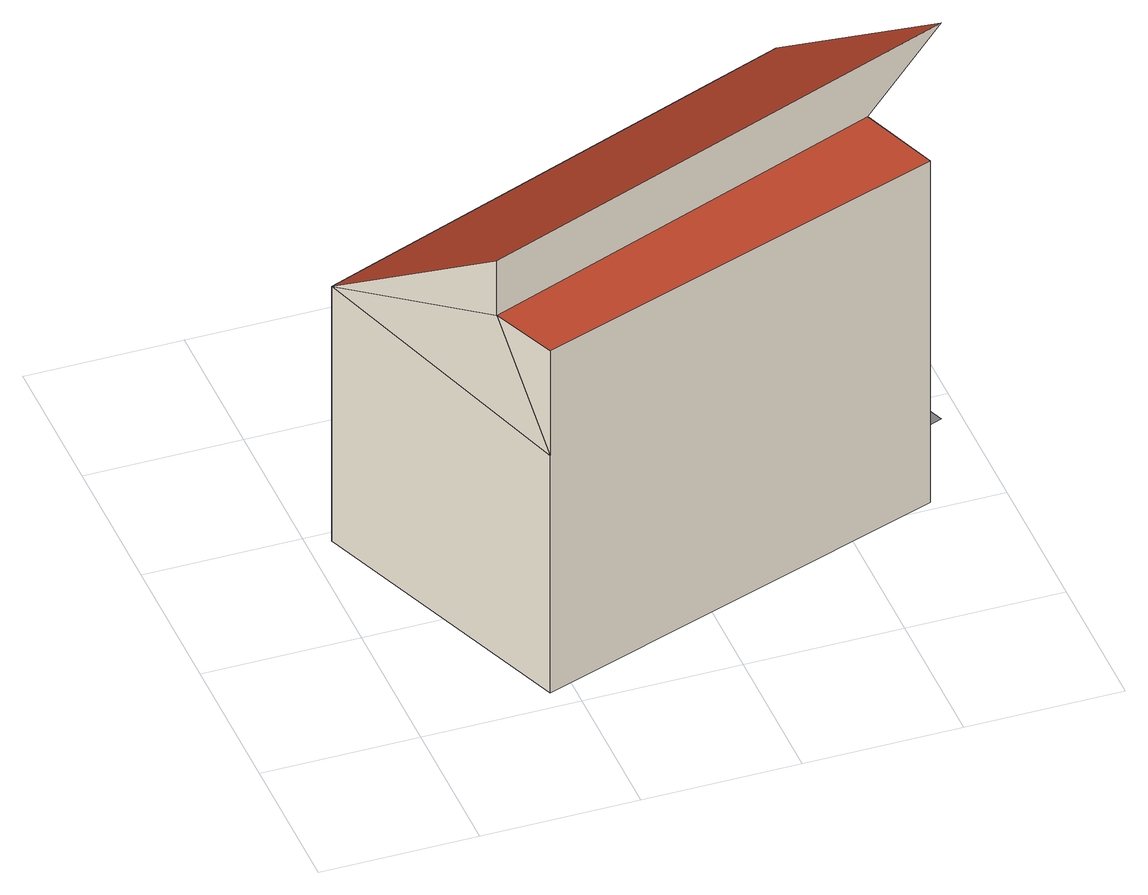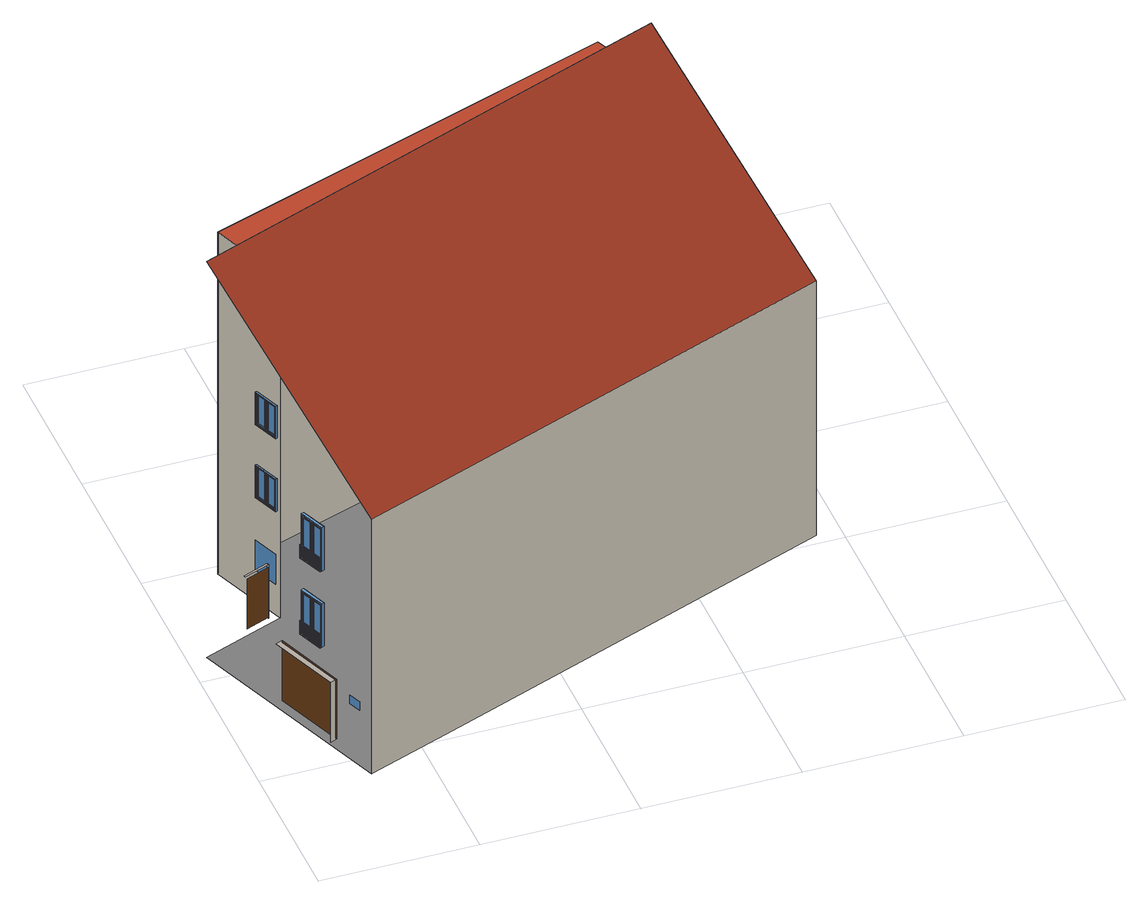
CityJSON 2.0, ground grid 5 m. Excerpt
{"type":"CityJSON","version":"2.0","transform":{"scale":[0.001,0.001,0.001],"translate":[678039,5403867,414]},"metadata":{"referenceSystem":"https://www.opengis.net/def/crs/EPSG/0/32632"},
"CityObjects":{
"building1":{"type":"Building","attributes":{"name":"building","dataAvailable":"Sufficient","opendrive_identifier_modelDate":"13-06-17","opendrive_identifier_modelName":"892_SAVe_Ingolstadt","opendrive_identifier_modelVendor":"3D Mapping Solutions","opendrive_identifier_roadObjectName":"building","opendrive_identifier_sourceFileName":"2019-11-29_SAVe_Ingolstadt_Prio5","opendrive_roadObject_dynamic":"false","opendrive_roadObject_orientation":"none","opendrive_roadObject_type":"BUILDING","opendrive_road_length":"211.9635830812","opendrive_road_rule":"RIGHTHANDTRAFFIC","measuredHeight":15.26},"children":["building1-1","building1-2","building1-3"],"geometry":[{"type":"MultiSurface","lod":"3","boundaries":[[[0,1,2]],[[2,3,4,5]],[[0,2,5]],[[5,6,0]],[[7,8,0,6]],[[7,6,5,4,9]],[[10,2,1,11,12]],[[11,1,0,8]],[[3,13,14,15,16,17,9,4]],[[13,3,2,10,18,12,15,14]],[[19,20,21,22]],[[23,24,25,26]],[[27,28,29,30],[31,32,20,19,33,34,35,36]],[[37,38,39,40],[41,42,24,23,43,44,45,46]],[[20,32,47,21]],[[24,42,48,25]],[[32,31,34,33]],[[42,41,44,43]],[[33,19,22,49]],[[43,23,26,50]],[[21,47,49,22],[51,52,53,54]],[[25,48,50,26],[55,56,57,58]],[[59,60,30,29]],[[61,62,40,39]],[[33,49,47,32]],[[43,50,48,42]],[[31,63,64,34]],[[41,65,66,44]],[[31,36,67,63]],[[41,46,68,65]],[[35,34,64,69]],[[45,44,66,70]],[[67,69,64,63],[71,72,73,74]],[[68,70,66,65],[75,76,77,78]],[[52,51,79,80]],[[56,55,81,82]],[[36,35,69,67]],[[46,45,70,68]],[[53,52,80,83]],[[57,56,82,84]],[[29,28,85,59]],[[39,38,86,61]],[[87,88,89,90]],[[91,92,93,94]],[[74,71,95,96]],[[78,75,97,98]],[[83,99,79,80]],[[84,100,81,82]],[[101,88,87,102],[83,99,79,80]],[[103,92,91,104],[84,100,81,82]],[[27,30,60,105]],[[37,40,62,106]],[[71,72,107,95]],[[75,76,108,97]],[[88,101,109,89]],[[92,103,110,93]],[[105,85,28,27]],[[106,86,38,37]],[[73,74,96,111]],[[77,78,98,112]],[[102,87,90,113]],[[104,91,94,114]],[[72,73,111,107]],[[76,77,112,108]],[[101,102,113,109]],[[103,104,114,110]],[[115,116,117,118],[107,111,96,95]],[[119,120,121,122],[108,112,98,97]],[[95,107,111,96]],[[97,108,112,98]],[[118,117,123,124]],[[122,121,125,126]],[[105,85,59,60],[89,109,123,127,128,124,113,90]],[[106,86,61,62],[93,110,125,129,130,126,114,94]],[[131,132,133,134]],[[124,123,109,113]],[[126,125,110,114]],[[117,116,127,123]],[[121,120,129,125]],[[115,118,124,128]],[[119,122,126,130]],[[116,115,128,127]],[[120,119,130,129]],[[17,135,8,7,9],[105,60,59,85],[134,133,132,131],[62,61,86,106]],[[136,137,138,139]],[[138,140,141,139]],[[142,143,144,145]],[[146,147,148,149]],[[150,149,148,151]],[[152,153,154,155]],[[156,157,158,159]],[[160,161,162,163]],[[164,165,166,167],[168,169,157,156,170,171,172,173]],[[174,175,176,177],[178,179,161,160,180,181,182,183]],[[157,169,184,158]],[[161,179,185,162]],[[169,168,171,170]],[[179,178,181,180]],[[170,156,159,186]],[[180,160,163,187]],[[158,184,186,159],[188,189,190,191]],[[162,185,187,163],[192,193,194,195]],[[196,197,167,166]],[[198,199,177,176]],[[170,186,184,169]],[[180,187,185,179]],[[168,200,201,171]],[[178,202,203,181]],[[204,146,149,150]],[[168,173,205,200]],[[178,183,206,202]],[[172,171,201,207]],[[182,181,203,208]],[[205,207,201,200],[209,210,211,212]],[[206,208,203,202],[213,214,215,216]],[[189,188,217,218]],[[193,192,219,220]],[[173,172,207,205]],[[190,189,218,221]],[[194,193,220,222]],[[166,165,223,196]],[[176,175,224,198]],[[225,226,227,228]],[[229,230,231,232]],[[212,209,233,234]],[[216,213,235,236]],[[221,237,217,218]],[[222,238,219,220]],[[239,226,225,240],[221,237,217,218]],[[241,230,229,242],[222,238,219,220]],[[164,167,197,243]],[[174,177,199,244]],[[245,196,246,247]],[[248,249,250,251]],[[252,253,254,255]],[[256,198,257,258]],[[209,210,259,233]],[[213,214,260,235]],[[226,239,261,227]],[[230,241,262,231]],[[211,212,234,263]],[[215,216,236,264]],[[240,225,228,265]],[[242,229,232,266]],[[239,240,265,261]],[[241,242,266,262]],[[267,268,269,270],[259,263,234,233]],[[271,272,273,274],[260,264,236,235]],[[233,259,263,234]],[[235,260,264,236]],[[270,269,275,276]],[[274,273,277,278]],[[243,223,196,197],[227,261,275,279,280,276,265,228]],[[244,224,198,199],[231,262,277,281,282,278,266,232]],[[276,275,261,265]],[[278,277,262,266]],[[269,268,279,275]],[[273,272,281,277]]],"semantics":{"surfaces":[{"type":"WallSurface"},{"type":"RoofSurface"},{"type":"GroundSurface"},{"type":"Window"},{"type":"OuterCeilingSurface"},{"type":"Door"}],"values":[0,0,0,0,1,0,1,0,2,0,3,3,3,3,3,3,3,3,3,3,3,3,3,3,3,3,3,3,3,3,3,3,3,3,3,3,3,3,3,3,3,3,3,3,3,3,3,3,3,3,3,3,3,3,3,3,3,3,3,3,3,3,3,3,3,3,3,3,3,3,3,3,3,3,3,3,3,3,3,3,3,3,3,0,0,4,5,5,0,3,3,3,3,3,3,3,3,3,3,3,3,3,3,3,3,3,3,3,4,3,3,3,3,3,3,3,3,3,3,3,3,3,3,3,3,3,3,3,3,3,3,3,0,0,0,0,3,3,3,3,3,3,3,3,3,3,3,3,3,3,3,3,3,3,3,3,3,3]}}]},
"building1-1":{"type":"BuildingInstallation","parents":["building1"],"geometry":[{"type":"MultiSurface","lod":"3","boundaries":[[[283,284,285,286]],[[287,288,289,290,291,292,283,286,293,294,295,296],[297,298,299,300,301,302,303,304,305,306]],[[286,285,307,293]],[[285,284,308,307]],[[295,251,309,296]],[[309,251,250,310]],[[294,250,251,295]],[[311,245,247,312]],[[313,314,315,316]],[[317,318,319,320]],[[321,322,323,324]],[[317,318,325,326,327,328,329,330,331,332,333,334]],[[335,336,337,338,339,340,341,342,343,344,345,346]],[[347,348,349,350]],[[351,352,353,354]],[[355,356,357,358]],[[359,343,342,360]],[[361,362,363,364,365,366,367,368,369,370,371,372]],[[373,374,375,376]],[[377,315,314,378,379,380,381,382,383,384,385,386]],[[387,337,336,388]],[[389,390,391,392]],[[393,383,382,394]],[[395,396,397,355,358,398,399,400,401,321,324,402]],[[403,331,330,404]],[[405,406,407,403,404,408,409,410,411,412,319,320]],[[413,323,322,414,415,416,417,357,356,418,419,420]],[[412,325,318,319]],[[404,408,329,330]],[[421,422,423,347,350,424,425,426,427,389,392,428]],[[429,346,345,430]],[[306,431,432,297],[433,434,435,436],[376,375,374,373]],[[427,389,337,338]],[[411,412,437,438]],[[289,245,311,439,440,223,441,290]],[[395,396,333,334]],[[442,443,419,420]],[[444,437,438,445]],[[395,420,419,396]],[[305,304,303,302,301,300,299,446,431,306],[330,329,408,404]],[[447,442,448,449]],[[450,440,439,451],[431,446,452,432]],[[293,307,308,450,451,310,250,294]],[[453,454,455,447]],[[292,456,223,440,450,308,284,283]],[[296,309,310,451,439,311,312,287]],[[405,334,333,406]],[[457,458,459,460]],[[461,427,426,462]],[[385,386,433,436]],[[445,406,333,396,419,443,455,454,371,430,345,422,459,458,385,436,435,378,463,461,427,338,464,364,465,466,467,414,401,326,411,438]],[[436,435,434,433]],[[314,378,435,434]],[[405,406,445,444]],[[468,359,369,370]],[[379,469,470,380]],[[471,351,356,418]],[[430,345,344,468]],[[339,472,473,340]],[[443,455,474,471]],[[462,475,470,469]],[[476,370,369,477]],[[473,472,365,366]],[[383,393,478,384]],[[441,223,456,479]],[[454,371,370,476]],[[290,441,479,291]],[[476,477,352,474]],[[462,426,425,475]],[[406,333,332,407]],[[458,385,384,478]],[[423,347,343,344]],[[365,480,481,366]],[[482,483,415,416]],[[475,425,424,484]],[[366,481,485,367]],[[383,384,486,487]],[[380,470,488,381]],[[416,399,398,417]],[[343,359,468,344]],[[425,426,339,340]],[[348,347,423,489]],[[422,459,489,423]],[[409,328,327,410]],[[340,473,490,341]],[[471,474,352,351]],[[399,400,327,328]],[[397,418,356,355]],[[409,410,491,492]],[[328,409,408,329]],[[481,480,493,494]],[[437,412,325,321,322,495,496,497,363,387,337,389,390,313,314,434,433,386,457,460,421,346,429,372,453,447,442,420,395,334,405,444]],[[407,332,331,403]],[[478,393,348,489]],[[482,494,493,483]],[[396,419,418,397]],[[397,355,331,332]],[[399,416,415,400]],[[494,482,498,499]],[[491,410,327,400,415,483,493,480,365,472,339,426,462,469,379,500,486,384,478,489,423,344,468,370,476,474,471,418,397,332,407,501]],[[421,422,345,346]],[[463,313,390,461]],[[407,403,502,501]],[[460,421,428,503]],[[379,380,504,500]],[[385,458,457,386]],[[326,411,410,327]],[[502,403,331,355,356,351,352,477,369,359,343,347,348,393,383,487,504,380,470,475,425,340,473,366,481,494,482,416,399,328,409,492]],[[467,495,322,414]],[[401,321,325,326]],[[291,479,456,292]],[[466,467,483,493]],[[455,443,442,447]],[[390,389,427,461]],[[429,430,371,372]],[[465,497,496,466]],[[465,364,363,497]],[[459,422,421,460]],[[420,395,402,413]],[[378,463,469,379]],[[464,338,337,387]],[[298,297,432,452],[320,319,318,317]],[[467,466,496,495]],[[372,453,505,361]],[[334,405,320,317]],[[314,313,463,378]],[[453,372,371,454]],[[325,412,411,326]],[[364,465,480,365]],[[414,401,400,415]],[[322,321,401,414]],[[464,387,363,364]],[[346,429,506,335]],[[338,464,472,339]],[[386,457,507,377]],[[298,452,446,299],[445,438,437,444]],[[477,369,368,508]],[[457,458,478,393,394,488,470,469,463,313,316,507]],[[503,391,390,461,462,475,484,349,348,489,459,460]],[[442,443,471,351,354,498,482,483,467,495,509,448]],[[429,430,468,359,360,490,473,472,464,387,388,506]],[[449,510,496,466,493,494,499,353,352,474,455,447]],[[497,363,362,511]],[[453,454,476,477,508,485,481,480,465,497,511,505]],[[495,496,510,509]],[[288,247,245,289]],[[287,312,247,288]]]}]},
"building1-2":{"type":"BuildingInstallation","attributes":{"@cityeditor:layer":"Unclassified.LoD3"},"parents":["building1"],"geometry":[{"type":"MultiSurface","lod":"3","boundaries":[[[512,513,514,515]],[[516,517,518,519,520,521,512,515,522,523,524,525],[526,527,528,529,530,531,532,533,534,535]],[[515,514,536,522]],[[514,513,537,536]],[[524,255,538,525]],[[538,255,254,539]],[[523,254,255,524]],[[540,256,258,541]],[[542,543,544,545]],[[546,547,548,549]],[[550,551,552,553]],[[546,547,554,555,556,557,558,559,560,561,562,563]],[[564,565,566,567,568,569,570,571,572,573,574,575]],[[576,577,578,579]],[[580,581,582,583]],[[584,585,586,587]],[[588,572,571,589]],[[590,591,592,593,594,595,596,597,598,599,600,601]],[[602,603,604,605]],[[606,544,543,607,608,609,610,611,612,613,614,615]],[[616,566,565,617]],[[618,619,620,621]],[[622,612,611,623]],[[624,625,626,584,587,627,628,629,630,550,553,631]],[[632,560,559,633]],[[634,635,636,632,633,637,638,639,640,641,548,549]],[[642,552,551,643,644,645,646,586,585,647,648,649]],[[641,554,547,548]],[[633,637,558,559]],[[650,651,652,576,579,653,654,655,656,618,621,657]],[[658,575,574,659]],[[535,660,661,526],[662,663,664,665],[605,604,603,602]],[[656,618,566,567]],[[640,641,666,667]],[[518,256,540,668,669,224,670,519]],[[624,625,562,563]],[[671,672,648,649]],[[673,666,667,674]],[[624,649,648,625]],[[534,533,532,531,530,529,528,675,660,535],[559,558,637,633]],[[676,671,677,678]],[[679,669,668,680],[660,675,681,661]],[[522,536,537,679,680,539,254,523]],[[682,683,684,676]],[[521,685,224,669,679,537,513,512]],[[525,538,539,680,668,540,541,516]],[[634,563,562,635]],[[686,687,688,689]],[[690,656,655,691]],[[614,615,662,665]],[[674,635,562,625,648,672,684,683,600,659,574,651,688,687,614,665,664,607,692,690,656,567,693,593,694,695,696,643,630,555,640,667]],[[665,664,663,662]],[[543,607,664,663]],[[634,635,674,673]],[[697,588,598,599]],[[608,698,699,609]],[[700,580,585,647]],[[659,574,573,697]],[[568,701,702,569]],[[672,684,703,700]],[[691,704,699,698]],[[705,599,598,706]],[[702,701,594,595]],[[612,622,707,613]],[[670,224,685,708]],[[683,600,599,705]],[[519,670,708,520]],[[705,706,581,703]],[[691,655,654,704]],[[635,562,561,636]],[[687,614,613,707]],[[652,576,572,573]],[[594,709,710,595]],[[711,712,644,645]],[[704,654,653,713]],[[595,710,714,596]],[[612,613,715,716]],[[609,699,717,610]],[[645,628,627,646]],[[572,588,697,573]],[[654,655,568,569]],[[577,576,652,718]],[[651,688,718,652]],[[638,557,556,639]],[[569,702,719,570]],[[700,703,581,580]],[[628,629,556,557]],[[626,647,585,584]],[[638,639,720,721]],[[557,638,637,558]],[[710,709,722,723]],[[666,641,554,550,551,724,725,726,592,616,566,618,619,542,543,663,662,615,686,689,650,575,658,601,682,676,671,649,624,563,634,673]],[[636,561,560,632]],[[707,622,577,718]],[[711,723,722,712]],[[625,648,647,626]],[[626,584,560,561]],[[628,645,644,629]],[[723,711,727,728]],[[720,639,556,629,644,712,722,709,594,701,568,655,691,698,608,729,715,613,707,718,652,573,697,599,705,703,700,647,626,561,636,730]],[[650,651,574,575]],[[692,542,619,690]],[[636,632,731,730]],[[689,650,657,732]],[[608,609,733,729]],[[614,687,686,615]],[[555,640,639,556]],[[731,632,560,584,585,580,581,706,598,588,572,576,577,622,612,716,733,609,699,704,654,569,702,595,710,723,711,645,628,557,638,721]],[[696,724,551,643]],[[630,550,554,555]],[[520,708,685,521]],[[695,696,712,722]],[[684,672,671,676]],[[619,618,656,690]],[[658,659,600,601]],[[694,726,725,695]],[[694,593,592,726]],[[688,651,650,689]],[[649,624,631,642]],[[607,692,698,608]],[[693,567,566,616]],[[527,526,661,681],[549,548,547,546]],[[696,695,725,724]],[[601,682,734,590]],[[563,634,549,546]],[[543,542,692,607]],[[682,601,600,683]],[[554,641,640,555]],[[593,694,709,594]],[[643,630,629,644]],[[551,550,630,643]],[[693,616,592,593]],[[575,658,735,564]],[[567,693,701,568]],[[615,686,736,606]],[[527,681,675,528],[674,667,666,673]],[[706,598,597,737]],[[686,687,707,622,623,717,699,698,692,542,545,736]],[[732,620,619,690,691,704,713,578,577,718,688,689]],[[671,672,700,580,583,727,711,712,696,724,738,677]],[[658,659,697,588,589,719,702,701,693,616,617,735]],[[678,739,725,695,722,723,728,582,581,703,684,676]],[[726,592,591,740]],[[682,683,705,706,737,714,710,709,694,726,740,734]],[[724,725,739,738]],[[517,258,256,518]],[[516,541,258,517]]]}]},
"building1-3":{"type":"BuildingInstallation","attributes":{"@cityeditor:layer":"Unclassified.LoD3"},"parents":["building1"],"geometry":[{"type":"MultiSurface","lod":"3","boundaries":[[[283,284,285,286]],[[287,288,289,290,291,292,283,286,293,294,295,296],[297,298,299,300,301,302,303,304,305,306]],[[286,285,307,293]],[[285,284,308,307]],[[295,251,309,296]],[[309,251,250,310]],[[294,250,251,295]],[[311,245,247,312]],[[313,314,315,316]],[[317,318,319,320]],[[321,322,323,324]],[[317,318,325,326,327,328,329,330,331,332,333,334]],[[335,336,337,338,339,340,341,342,343,344,345,346]],[[347,348,349,350]],[[351,352,353,354]],[[355,356,357,358]],[[359,343,342,360]],[[361,362,363,364,365,366,367,368,369,370,371,372]],[[373,374,375,376]],[[377,315,314,378,379,380,381,382,383,384,385,386]],[[387,337,336,388]],[[389,390,391,392]],[[393,383,382,394]],[[395,396,397,355,358,398,399,400,401,321,324,402]],[[403,331,330,404]],[[405,406,407,403,404,408,409,410,411,412,319,320]],[[413,323,322,414,415,416,417,357,356,418,419,420]],[[412,325,318,319]],[[404,408,329,330]],[[421,422,423,347,350,424,425,426,427,389,392,428]],[[429,346,345,430]],[[306,431,432,297],[433,434,435,436],[376,375,374,373]],[[427,389,337,338]],[[411,412,437,438]],[[289,245,311,439,440,223,441,290]],[[395,396,333,334]],[[442,443,419,420]],[[444,437,438,445]],[[395,420,419,396]],[[305,304,303,302,301,300,299,446,431,306],[330,329,408,404]],[[447,442,448,449]],[[450,440,439,451],[431,446,452,432]],[[293,307,308,450,451,310,250,294]],[[453,454,455,447]],[[292,456,223,440,450,308,284,283]],[[296,309,310,451,439,311,312,287]],[[405,334,333,406]],[[457,458,459,460]],[[461,427,426,462]],[[385,386,433,436]],[[445,406,333,396,419,443,455,454,371,430,345,422,459,458,385,436,435,378,463,461,427,338,464,364,465,466,467,414,401,326,411,438]],[[436,435,434,433]],[[314,378,435,434]],[[405,406,445,444]],[[468,359,369,370]],[[379,469,470,380]],[[471,351,356,418]],[[430,345,344,468]],[[339,472,473,340]],[[443,455,474,471]],[[462,475,470,469]],[[476,370,369,477]],[[473,472,365,366]],[[383,393,478,384]],[[441,223,456,479]],[[454,371,370,476]],[[290,441,479,291]],[[476,477,352,474]],[[462,426,425,475]],[[406,333,332,407]],[[458,385,384,478]],[[423,347,343,344]],[[365,480,481,366]],[[482,483,415,416]],[[475,425,424,484]],[[366,481,485,367]],[[383,384,486,487]],[[380,470,488,381]],[[416,399,398,417]],[[343,359,468,344]],[[425,426,339,340]],[[348,347,423,489]],[[422,459,489,423]],[[409,328,327,410]],[[340,473,490,341]],[[471,474,352,351]],[[399,400,327,328]],[[397,418,356,355]],[[409,410,491,492]],[[328,409,408,329]],[[481,480,493,494]],[[437,412,325,321,322,495,496,497,363,387,337,389,390,313,314,434,433,386,457,460,421,346,429,372,453,447,442,420,395,334,405,444]],[[407,332,331,403]],[[478,393,348,489]],[[482,494,493,483]],[[396,419,418,397]],[[397,355,331,332]],[[399,416,415,400]],[[494,482,498,499]],[[491,410,327,400,415,483,493,480,365,472,339,426,462,469,379,500,486,384,478,489,423,344,468,370,476,474,471,418,397,332,407,501]],[[421,422,345,346]],[[463,313,390,461]],[[407,403,502,501]],[[460,421,428,503]],[[379,380,504,500]],[[385,458,457,386]],[[326,411,410,327]],[[502,403,331,355,356,351,352,477,369,359,343,347,348,393,383,487,504,380,470,475,425,340,473,366,481,494,482,416,399,328,409,492]],[[467,495,322,414]],[[401,321,325,326]],[[291,479,456,292]],[[466,467,483,493]],[[455,443,442,447]],[[390,389,427,461]],[[429,430,371,372]],[[465,497,496,466]],[[465,364,363,497]],[[459,422,421,460]],[[420,395,402,413]],[[378,463,469,379]],[[464,338,337,387]],[[298,297,432,452],[320,319,318,317]],[[467,466,496,495]],[[372,453,505,361]],[[334,405,320,317]],[[314,313,463,378]],[[453,372,371,454]],[[325,412,411,326]],[[364,465,480,365]],[[414,401,400,415]],[[322,321,401,414]],[[464,387,363,364]],[[346,429,506,335]],[[338,464,472,339]],[[386,457,507,377]],[[298,452,446,299],[445,438,437,444]],[[477,369,368,508]],[[457,458,478,393,394,488,470,469,463,313,316,507]],[[503,391,390,461,462,475,484,349,348,489,459,460]],[[442,443,471,351,354,498,482,483,467,495,509,448]],[[429,430,468,359,360,490,473,472,464,387,388,506]],[[449,510,496,466,493,494,499,353,352,474,455,447]],[[497,363,362,511]],[[453,454,476,477,508,485,481,480,465,497,511,505]],[[495,496,510,509]],[[288,247,245,289]],[[287,312,247,288]]]}]}
},
"vertices":[
[3382,2786,13381],[3382,2786,15388],[762,9607,10164],[762,9607,771],[4260,670,771],[4260,670,9508],[4260,670,13381],[17739,5333,13381],[16747,7918,13381],[17739,5333,771],[2099,10120,10164],[19401,8937,15388],[16782,15758,10164],[14128,14739,771],[16766,15752,771],[16782,15758,771],[19401,8938,771],[16747,7918,771],[14128,14739,10164],[16742,7652,7300],[16742,7652,8426],[16765,7661,8426],[16765,7661,7300],[16742,7652,4601],[16742,7652,5727],[16765,7661,5727],[16765,7661,4601],[17051,6847,8463],[17051,6847,7263],[16728,7687,7263],[16728,7687,8463],[16899,7243,8426],[16881,7290,8426],[16881,7290,7300],[16899,7243,7300],[17038,6881,7300],[17038,6881,8426],[17051,6847,5764],[17051,6847,4564],[16728,7687,4564],[16728,7687,5764],[16899,7243,5727],[16881,7290,5727],[16881,7290,4601],[16899,7243,4601],[17038,6881,4601],[17038,6881,5727],[16904,7299,8426],[16904,7299,5727],[16904,7299,7300],[16904,7299,4601],[16783,7615,7350],[16886,7346,7350],[16886,7346,8376],[16783,7615,8376],[16783,7615,4651],[16886,7346,4651],[16886,7346,5677],[16783,7615,5677],[16822,7723,7263],[16822,7723,8463],[16822,7723,4564],[16822,7723,5764],[16922,7252,8426],[16922,7252,7300],[16922,7252,5727],[16922,7252,4601],[17061,6890,8426],[17061,6890,5727],[17061,6890,7300],[17061,6890,4601],[16940,7206,7350],[17043,6937,7350],[17043,6937,8376],[16940,7206,8376],[16940,7206,4651],[17043,6937,4651],[17043,6937,5677],[16940,7206,5677],[16830,7633,7350],[16933,7364,7350],[16830,7633,4651],[16933,7364,4651],[16933,7364,8376],[16933,7364,5677],[17144,6883,7263],[17144,6883,4564],[16812,7679,8426],[16812,7679,7300],[16835,7688,7300],[16835,7688,8426],[16812,7679,5727],[16812,7679,4601],[16835,7688,4601],[16835,7688,5727],[16987,7224,7350],[16987,7224,8376],[16987,7224,4651],[16987,7224,5677],[16830,7633,8376],[16830,7633,5677],[16951,7317,7300],[16951,7317,8426],[16951,7317,4601],[16951,7317,5727],[17144,6883,8463],[17144,6883,5764],[17090,6955,7350],[17090,6955,4651],[16974,7326,7300],[16974,7326,4601],[17090,6955,8376],[17090,6955,5677],[16974,7326,8426],[16974,7326,5727],[17108,6908,8426],[17108,6908,7300],[16969,7270,7300],[16969,7270,8426],[17108,6908,5727],[17108,6908,4601],[16969,7270,4601],[16969,7270,5727],[16992,7279,7300],[16992,7279,8426],[16992,7279,4601],[16992,7279,5727],[17131,6917,7300],[17131,6917,8426],[17131,6917,4601],[17131,6917,5727],[17144,6883,2991],[17144,6883,1894],[16822,7723,1894],[16822,7723,2991],[16747,7918,10164],[17221,8101,1043],[17203,8149,1043],[17203,8149,3043],[17221,8101,3043],[18045,8472,3043],[18063,8424,3043],[17225,8200,2963],[17225,8200,1123],[17994,8495,1123],[17994,8495,2963],[18086,11721,3079],[18086,11721,869],[17219,13980,869],[17219,13980,3079],[17433,14062,3079],[17433,14062,869],[17133,14843,3109],[17133,14843,2789],[16979,15245,2789],[16979,15245,3109],[17500,13609,4176],[17500,13609,5677],[17524,13617,5677],[17524,13617,4176],[17500,13609,6986],[17500,13609,8487],[17524,13617,8487],[17524,13617,6986],[17810,12803,5726],[17810,12803,4126],[17487,13643,4126],[17487,13643,5726],[17657,13200,5677],[17639,13246,5677],[17639,13246,4176],[17657,13200,4176],[17796,12837,4176],[17796,12837,5677],[17810,12803,8536],[17810,12803,6936],[17487,13643,6936],[17487,13643,8536],[17657,13200,8487],[17639,13246,8487],[17639,13246,6986],[17657,13200,6986],[17796,12837,6986],[17796,12837,8487],[17663,13255,5677],[17663,13255,8487],[17663,13255,4176],[17663,13255,6986],[17541,13571,4242],[17645,13302,4242],[17645,13302,5610],[17541,13571,5610],[17541,13571,7052],[17645,13302,7052],[17645,13302,8420],[17541,13571,8420],[17580,13679,4126],[17580,13679,5726],[17580,13679,6936],[17580,13679,8536],[17681,13209,5677],[17681,13209,4176],[17681,13209,8487],[17681,13209,6986],[18301,11803,3079],[17820,12846,5677],[17820,12846,8487],[17820,12846,4176],[17820,12846,6986],[17698,13162,4242],[17802,12893,4242],[17802,12893,5610],[17698,13162,5610],[17698,13162,7052],[17802,12893,7052],[17802,12893,8420],[17698,13162,8420],[17588,13589,4242],[17691,13320,4242],[17588,13589,7052],[17691,13320,7052],[17691,13320,5610],[17691,13320,8420],[17903,12839,4126],[17903,12839,6936],[17570,13635,5677],[17570,13635,4176],[17594,13644,4176],[17594,13644,5677],[17570,13635,8487],[17570,13635,6986],[17594,13644,6986],[17594,13644,8487],[17745,13180,4242],[17745,13180,5610],[17745,13180,7052],[17745,13180,8420],[17588,13589,5610],[17588,13589,8420],[17709,13273,4176],[17709,13273,5677],[17709,13273,6986],[17709,13273,8487],[17903,12839,5726],[17903,12839,8536],[17591,13651,4126],[17580,13679,4166],[17591,13651,4166],[17580,13679,4586],[17580,13679,4626],[17591,13651,4626],[17591,13651,4586],[17580,13679,7396],[17580,13679,7436],[17591,13651,7436],[17591,13651,7396],[17591,13651,6936],[17580,13679,6976],[17591,13651,6976],[17848,12911,4242],[17848,12911,7052],[17733,13282,4176],[17733,13282,6986],[17848,12911,5610],[17848,12911,8420],[17733,13282,5677],[17733,13282,8487],[17866,12864,5677],[17866,12864,4176],[17727,13227,4176],[17727,13227,5677],[17866,12864,8487],[17866,12864,6986],[17727,13227,6986],[17727,13227,8487],[17751,13235,4176],[17751,13235,5677],[17751,13235,6986],[17751,13235,8487],[17890,12873,4176],[17890,12873,5677],[17890,12873,6986],[17890,12873,8487],
[17922,12846,4586],[17903,12839,4586],[17891,12869,4586],[17910,12876,4586],[17598,13688,4166],[17610,13658,4166],[17610,13658,4126],[17910,12876,4126],[17910,12876,4166],[17922,12846,4166],[17910,12876,4626],[17610,13658,4626],[17610,13658,4586],[17598,13688,4586],[17908,12882,4146],[17612,13651,4146],[17612,13651,4606],[17686,13459,4606],[17723,13363,4606],[17760,13267,4606],[17797,13171,4606],[17834,13075,4606],[17871,12979,4606],[17908,12882,4606],[17891,12869,4626],[17903,12839,4626],[17580,13680,4586],[17580,13680,4626],[17580,13680,4126],[17580,13680,4166],[17895,12998,4246],[17902,12980,4246],[17902,12980,4146],[17895,12998,4146],[17662,13549,4146],[17681,13557,4146],[17674,13575,4146],[17655,13568,4146],[17711,13479,4246],[17718,13460,4246],[17718,13460,4146],[17711,13479,4146],[17681,13557,4246],[17681,13557,4256],[17681,13557,4496],[17681,13557,4506],[17681,13557,4606],[17662,13549,4606],[17662,13549,4506],[17662,13549,4496],[17662,13549,4256],[17662,13549,4246],[17810,13165,4146],[17828,13172,4146],[17828,13172,4246],[17828,13172,4256],[17828,13172,4496],[17828,13172,4506],[17828,13172,4606],[17810,13165,4606],[17810,13165,4506],[17810,13165,4496],[17810,13165,4256],[17810,13165,4246],[17840,13087,4506],[17847,13069,4506],[17847,13069,4606],[17840,13087,4606],[17729,13376,4506],[17736,13357,4506],[17736,13357,4606],[17729,13376,4606],[17692,13472,4506],[17699,13453,4506],[17699,13453,4606],[17692,13472,4606],[17803,13183,4506],[17803,13183,4606],[17773,13261,4146],[17791,13268,4146],[17791,13268,4246],[17791,13268,4256],[17791,13268,4496],[17791,13268,4506],[17791,13268,4606],[17773,13261,4606],[17773,13261,4506],[17773,13261,4496],[17773,13261,4256],[17773,13261,4246],[17917,12886,4421],[17936,12893,4421],[17936,12893,4331],[17917,12886,4331],[17883,12973,4146],[17902,12980,4256],[17902,12980,4496],[17902,12980,4506],[17902,12980,4606],[17883,12973,4606],[17883,12973,4506],[17883,12973,4496],[17883,12973,4256],[17883,12973,4246],[17821,13191,4246],[17821,13191,4146],[17858,13095,4246],[17865,13076,4246],[17865,13076,4146],[17858,13095,4146],[17876,12991,4506],[17876,12991,4606],[17692,13472,4246],[17692,13472,4256],[17692,13472,4496],[17711,13479,4606],[17711,13479,4506],[17711,13479,4496],[17711,13479,4256],[17692,13472,4146],[17655,13568,4506],[17655,13568,4606],[17655,13568,4246],[17655,13568,4256],[17655,13568,4496],[17674,13575,4606],[17674,13575,4506],[17674,13575,4496],[17674,13575,4256],[17674,13575,4246],[17699,13453,4146],[17718,13460,4256],[17718,13460,4496],[17718,13460,4506],[17718,13460,4606],[17699,13453,4496],[17699,13453,4256],[17699,13453,4246],[17840,13087,4246],[17840,13087,4256],[17840,13087,4496],[17858,13095,4606],[17858,13095,4506],[17858,13095,4496],[17858,13095,4256],[17840,13087,4146],[17803,13183,4246],[17803,13183,4256],[17945,12897,4606],[17945,12897,4146],[17917,12886,4246],[17936,12893,4246],[17936,12893,4256],[17917,12886,4256],[17640,13662,4246],[17640,13662,4256],[17636,13702,4126],[17959,12860,4126],[17891,12869,4126],[17729,13376,4246],[17729,13376,4256],[17622,13655,4246],[17622,13655,4256],[17650,13665,4606],[17736,13357,4246],[17729,13376,4146],[17736,13357,4146],[17959,12860,4626],[17636,13702,4626],[17650,13665,4146],[17766,13279,4246],[17766,13279,4256],[17736,13357,4256],[17903,12839,4166],[17876,12991,4246],[17876,12991,4256],[17847,13069,4256],[17847,13069,4246],[17865,13076,4256],[17865,13076,4496],[17895,12998,4256],[17821,13191,4256],[17784,13287,4256],[17755,13364,4256],[17748,13383,4256],[17803,13183,4496],[17895,12998,4496],[17895,12998,4506],[17729,13376,4496],[17821,13191,4496],[17821,13191,4506],[17736,13357,4496],[17865,13076,4506],[17766,13279,4496],[17766,13279,4506],[17876,12991,4496],[17891,12869,4166],[17784,13287,4496],[17784,13287,4506],[17748,13383,4506],[17748,13383,4496],[17865,13076,4606],[17784,13287,4606],[17917,12886,4496],[17917,12886,4506],[17895,12998,4606],[17847,13069,4496],[17821,13191,4606],[17640,13662,4496],[17640,13662,4506],[17755,13364,4496],[17755,13364,4506],[17748,13383,4246],[17755,13364,4246],[17784,13287,4246],[17748,13383,4606],[17755,13364,4606],[17936,12893,4496],[17622,13655,4496],[17622,13655,4506],[17847,13069,4146],[17936,12893,4506],[17766,13279,4146],[17803,13183,4146],[17876,12991,4146],[17766,13279,4606],[17748,13383,4146],[17755,13364,4146],[17784,13287,4146],
[17922,12846,7396],[17903,12839,7396],[17891,12869,7396],[17910,12876,7396],[17598,13688,6976],[17610,13658,6976],[17610,13658,6936],[17910,12876,6936],[17910,12876,6976],[17922,12846,6976],[17910,12876,7436],[17610,13658,7436],[17610,13658,7396],[17598,13688,7396],[17908,12882,6956],[17612,13651,6956],[17612,13651,7416],[17686,13459,7416],[17723,13363,7416],[17760,13267,7416],[17797,13171,7416],[17834,13075,7416],[17871,12979,7416],[17908,12882,7416],[17891,12869,7436],[17903,12839,7436],[17580,13680,7396],[17580,13680,7436],[17580,13680,6936],[17580,13680,6976],[17895,12998,7056],[17902,12980,7056],[17902,12980,6956],[17895,12998,6956],[17662,13549,6956],[17681,13557,6956],[17674,13575,6956],[17655,13568,6956],[17711,13479,7056],[17718,13460,7056],[17718,13460,6956],[17711,13479,6956],[17681,13557,7056],[17681,13557,7066],[17681,13557,7306],[17681,13557,7316],[17681,13557,7416],[17662,13549,7416],[17662,13549,7316],[17662,13549,7306],[17662,13549,7066],[17662,13549,7056],[17810,13165,6956],[17828,13172,6956],[17828,13172,7056],[17828,13172,7066],[17828,13172,7306],[17828,13172,7316],[17828,13172,7416],[17810,13165,7416],[17810,13165,7316],[17810,13165,7306],[17810,13165,7066],[17810,13165,7056],[17840,13087,7316],[17847,13069,7316],[17847,13069,7416],[17840,13087,7416],[17729,13376,7316],[17736,13357,7316],[17736,13357,7416],[17729,13376,7416],[17692,13472,7316],[17699,13453,7316],[17699,13453,7416],[17692,13472,7416],[17803,13183,7316],[17803,13183,7416],[17773,13261,6956],[17791,13268,6956],[17791,13268,7056],[17791,13268,7066],[17791,13268,7306],[17791,13268,7316],[17791,13268,7416],[17773,13261,7416],[17773,13261,7316],[17773,13261,7306],[17773,13261,7066],[17773,13261,7056],[17917,12886,7231],[17936,12893,7231],[17936,12893,7141],[17917,12886,7141],[17883,12973,6956],[17902,12980,7066],[17902,12980,7306],[17902,12980,7316],[17902,12980,7416],[17883,12973,7416],[17883,12973,7316],[17883,12973,7306],[17883,12973,7066],[17883,12973,7056],[17821,13191,7056],[17821,13191,6956],[17858,13095,7056],[17865,13076,7056],[17865,13076,6956],[17858,13095,6956],[17876,12991,7316],[17876,12991,7416],[17692,13472,7056],[17692,13472,7066],[17692,13472,7306],[17711,13479,7416],[17711,13479,7316],[17711,13479,7306],[17711,13479,7066],[17692,13472,6956],[17655,13568,7316],[17655,13568,7416],[17655,13568,7056],[17655,13568,7066],[17655,13568,7306],[17674,13575,7416],[17674,13575,7316],[17674,13575,7306],[17674,13575,7066],[17674,13575,7056],[17699,13453,6956],[17718,13460,7066],[17718,13460,7306],[17718,13460,7316],[17718,13460,7416],[17699,13453,7306],[17699,13453,7066],[17699,13453,7056],[17840,13087,7056],[17840,13087,7066],[17840,13087,7306],[17858,13095,7416],[17858,13095,7316],[17858,13095,7306],[17858,13095,7066],[17840,13087,6956],[17803,13183,7056],[17803,13183,7066],[17945,12897,7416],[17945,12897,6956],[17917,12886,7056],[17936,12893,7056],[17936,12893,7066],[17917,12886,7066],[17640,13662,7056],[17640,13662,7066],[17636,13702,6936],[17959,12860,6936],[17891,12869,6936],[17729,13376,7056],[17729,13376,7066],[17622,13655,7056],[17622,13655,7066],[17650,13665,7416],[17736,13357,7056],[17729,13376,6956],[17736,13357,6956],[17959,12860,7436],[17636,13702,7436],[17650,13665,6956],[17766,13279,7056],[17766,13279,7066],[17736,13357,7066],[17903,12839,6976],[17876,12991,7056],[17876,12991,7066],[17847,13069,7066],[17847,13069,7056],[17865,13076,7066],[17865,13076,7306],[17895,12998,7066],[17821,13191,7066],[17784,13287,7066],[17755,13364,7066],[17748,13383,7066],[17803,13183,7306],[17895,12998,7306],[17895,12998,7316],[17729,13376,7306],[17821,13191,7306],[17821,13191,7316],[17736,13357,7306],[17865,13076,7316],[17766,13279,7306],[17766,13279,7316],[17876,12991,7306],[17891,12869,6976],[17784,13287,7306],[17784,13287,7316],[17748,13383,7316],[17748,13383,7306],[17865,13076,7416],[17784,13287,7416],[17917,12886,7306],[17917,12886,7316],[17895,12998,7416],[17847,13069,7306],[17821,13191,7416],[17640,13662,7306],[17640,13662,7316],[17755,13364,7306],[17755,13364,7316],[17748,13383,7056],[17755,13364,7056],[17784,13287,7056],[17748,13383,7416],[17755,13364,7416],[17936,12893,7306],[17622,13655,7306],[17622,13655,7316],[17847,13069,6956],[17936,12893,7316],[17766,13279,6956],[17803,13183,6956],[17876,12991,6956],[17766,13279,7416],[17748,13383,6956],[17755,13364,6956],[17784,13287,6956]
]}
